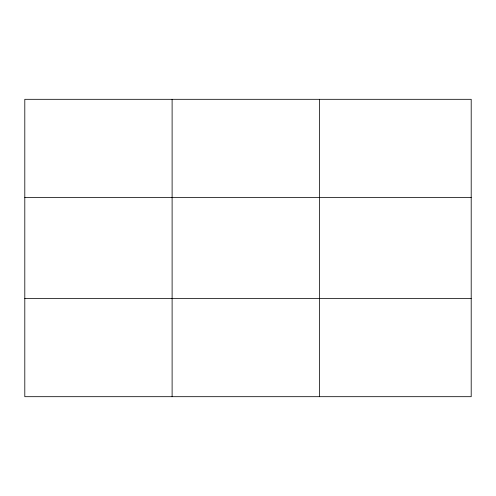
<?xml version="1.0" encoding="UTF-8"?>
<svg xmlns="http://www.w3.org/2000/svg" width="496" height="496" viewBox="0 0 496 496"><rect width="100%" height="100%" fill="white"/><g stroke="black" fill="none" stroke-linecap="round" stroke-linejoin="round"><path stroke-width="0.74" d="M172.112 396.688L172.112 99.312M319.424 396.688L319.424 99.312M471.2 298.555L471.2 396.688L24.8 396.688L24.8 99.312L471.2 99.312L471.2 298.555L24.8 298.555M24.8 197.445L471.2 197.445"/></g></svg>
